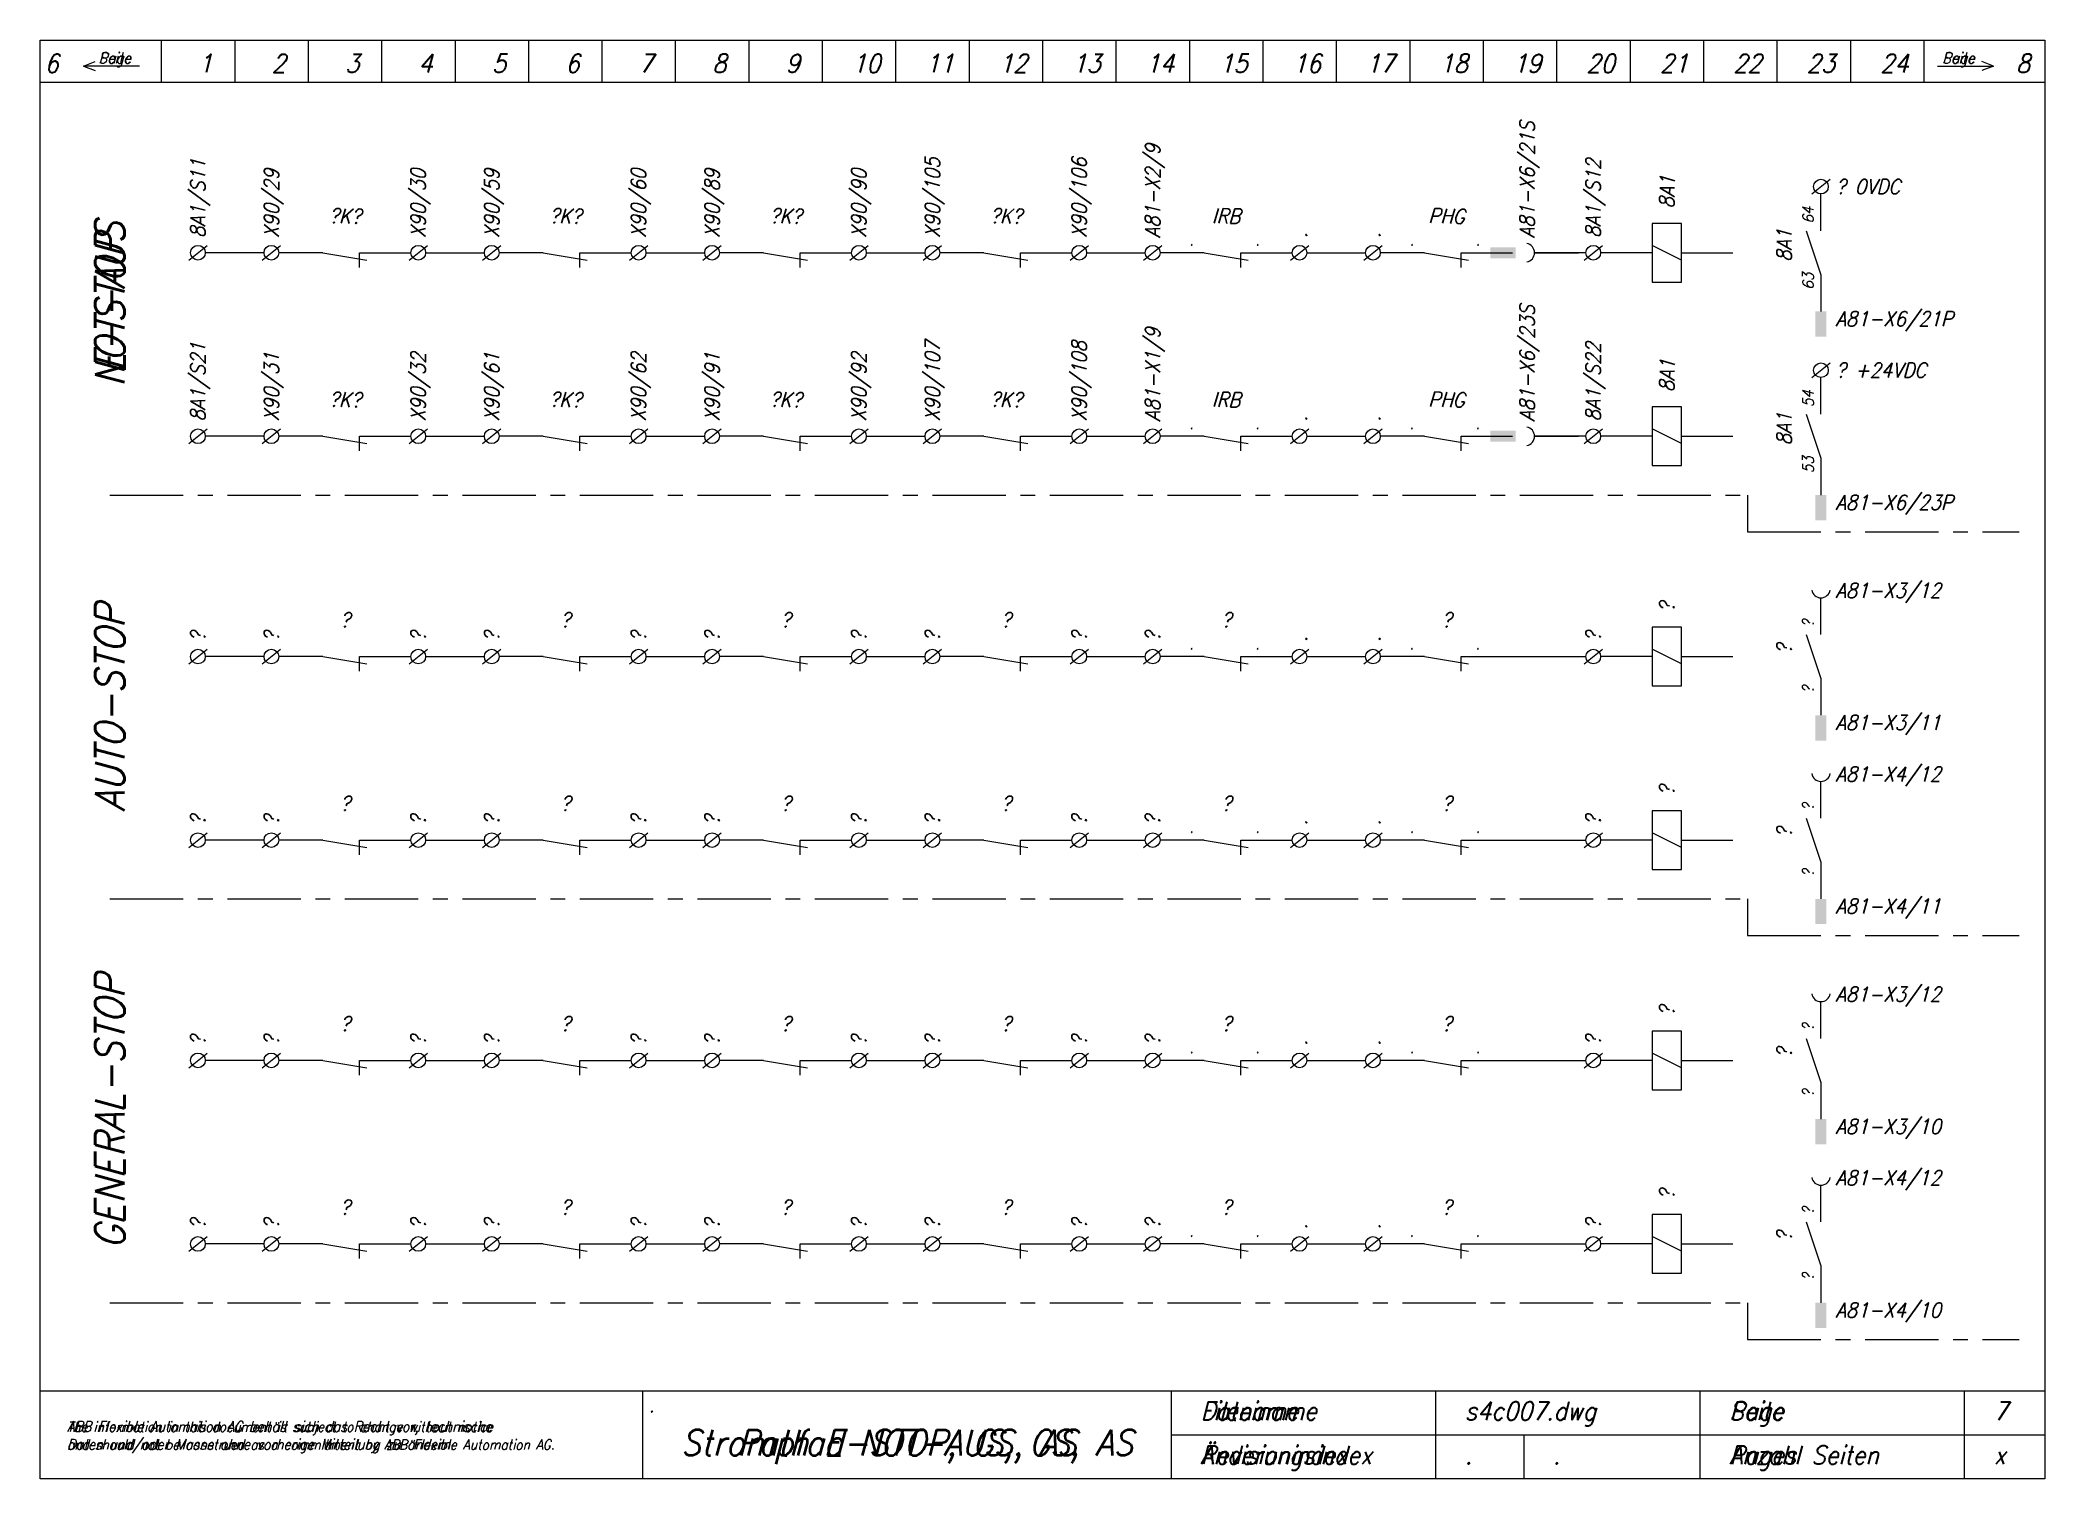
# Model space of a CAD drawing. Extents: x 0 to 273, y 0 to 196.
import ezdxf
from ezdxf.enums import TextEntityAlignment as Align

# ---------------------------------------------------------------- set-up
doc = ezdxf.new("R2010")
doc.units = 0
doc.header["$LTSCALE"] = 8
doc.linetypes.add('CENTER', pattern=[2, 1.25, -0.25, 0.25, -0.25])
for name, color, linetype in [('EL05', 3, 'CONTINUOUS'), ('ELCENTER', 2, 'CENTER'), ('FORM07', 4, 'CONTINUOUS'), ('KOPF03', 2, 'CONTINUOUS'), ('KOPF05', 3, 'CONTINUOUS'), ('KOPF07', 4, 'CONTINUOUS'), ('TEXT_ALLGEMEIN', 2, 'CONTINUOUS'), ('TEXT_DEUTSCH', 2, 'CONTINUOUS'), ('TEXT_ENGLISCH', 2, 'CONTINUOUS'), ('TEXT_FRANZOESISCH', 2, 'CONTINUOUS'), ('TEXT_SCHEMA', 2, 'CONTINUOUS')]:
    doc.layers.add(name, color=color, linetype=linetype)
doc.styles.add('VSM_13', font='simplex3.shx', dxfattribs={"width": 0.9, "oblique": 15})

msp = doc.modelspace()

# ---------------------------------------------------------------- linework, layer by layer
at = {"layer": 'EL05'}
for p, q in [((241.25, 175), (243.75, 177)), ((242.5, 170), (242.5, 175)), ((219.5, 171), (219.5, 163)), ((223.5, 171), (219.5, 171)), ((223.5, 163), (223.5, 171)), ((240.5, 170), (242.5, 164)), ((20.25, 166), (22.75, 168)), ((30.5, 167), (22.5, 167)), ((30.25, 166), (32.75, 168)), ((38.5, 167), (32.5, 167)), ((38.5, 167), (44.5, 166)), ((43.5, 167), (50.5, 167)), ((43.5, 165), (43.5, 167)), ((50.25, 166), (52.75, 168)), ((52.5, 167), (60.5, 167)), ((60.25, 166), (62.75, 168)), ((68.5, 167), (62.5, 167)), ((68.5, 167), (74.5, 166)), ((73.5, 167), (80.5, 167)), ((73.5, 165), (73.5, 167)), ((80.25, 166), (82.75, 168)), ((82.5, 167), (90.5, 167)), ((90.25, 166), (92.75, 168)), ((98.5, 167), (92.5, 167)), ((98.5, 167), (104.5, 166)), ((103.5, 167), (110.5, 167)), ((103.5, 165), (103.5, 167)), ((110.25, 166), (112.75, 168)), ((112.5, 167), (120.5, 167)), ((120.25, 166), (122.75, 168)), ((128.5, 167), (122.5, 167)), ((128.5, 167), (134.5, 166)), ((133.5, 167), (140.5, 167)), ((133.5, 165), (133.5, 167)), ((140.25, 166), (142.75, 168)), ((142.5, 167), (150.5, 167)), ((150.25, 166), (152.75, 168)), ((158.5, 167), (152.5, 167)), ((158.5, 167), (164.5, 166)), ((163.5, 167), (170.5, 167)), ((163.5, 165), (163.5, 167)), ((170.25, 166), (172.75, 168)), ((172.5, 167), (180.5, 167)), ((180.25, 166), (182.75, 168)), ((188.5, 167), (182.5, 167)), ((188.5, 167), (194.5, 166)), ((193.5, 167), (200.5, 167)), ((193.5, 165), (193.5, 167)), ((203.5, 167), (205.5, 167)), ((210.5, 167), (203.5, 167)), ((203.5, 167), (209.5, 167)), ((210.25, 166), (212.75, 168)), ((219.5, 167), (212.5, 167)), ((223.5, 166), (219.5, 168)), ((223.5, 167), (230.5, 167)), ((242.5, 164), (242.5, 159)), ((219.5, 163), (223.5, 163)), ((242.5, 161), (242.5, 159)), ((241.25, 150), (243.75, 152)), ((242.5, 145), (242.5, 150)), ((219.5, 146), (219.5, 138)), ((223.5, 146), (219.5, 146)), ((223.5, 138), (223.5, 146)), ((240.5, 145), (242.5, 139)), ((20.25, 141), (22.75, 143)), ((30.5, 142), (22.5, 142)), ((30.25, 141), (32.75, 143)), ((38.5, 142), (32.5, 142)), ((38.5, 142), (44.5, 141)), ((43.5, 140), (43.5, 142)), ((43.5, 142), (50.5, 142)), ((50.25, 141), (52.75, 143)), ((52.5, 142), (60.5, 142)), ((60.25, 141), (62.75, 143)), ((68.5, 142), (62.5, 142)), ((68.5, 142), (74.5, 141)), ((73.5, 140), (73.5, 142)), ((73.5, 142), (80.5, 142)), ((80.25, 141), (82.75, 143)), ((82.5, 142), (90.5, 142)), ((90.25, 141), (92.75, 143)), ((98.5, 142), (92.5, 142)), ((98.5, 142), (104.5, 141)), ((103.5, 140), (103.5, 142)), ((103.5, 142), (110.5, 142)), ((110.25, 141), (112.75, 143)), ((112.5, 142), (120.5, 142)), ((120.25, 141), (122.75, 143)), ((128.5, 142), (122.5, 142)), ((128.5, 142), (134.5, 141)), ((133.5, 140), (133.5, 142)), ((133.5, 142), (140.5, 142)), ((140.25, 141), (142.75, 143)), ((142.5, 142), (150.5, 142)), ((150.25, 141), (152.75, 143)), ((158.5, 142), (152.5, 142)), ((158.5, 142), (164.5, 141)), ((163.5, 140), (163.5, 142)), ((163.5, 142), (170.5, 142)), ((170.25, 141), (172.75, 143)), ((172.5, 142), (180.5, 142)), ((180.25, 141), (182.75, 143)), ((188.5, 142), (182.5, 142)), ((188.5, 142), (194.5, 141)), ((193.5, 140), (193.5, 142)), ((193.5, 142), (200.5, 142)), ((203.5, 142), (209.5, 142)), ((210.5, 142), (203.5, 142)), ((210.25, 141), (212.75, 143)), ((219.5, 142), (212.5, 142)), ((223.5, 141), (219.5, 143)), ((223.5, 142), (230.5, 142)), ((219.5, 138), (223.5, 138)), ((242.5, 139), (242.5, 134)), ((242.5, 136), (242.5, 134)), ((242.5, 115), (242.5, 120)), ((219.5, 116), (219.5, 108)), ((223.5, 116), (219.5, 116)), ((223.5, 108), (223.5, 116)), ((240.5, 115), (242.5, 109)), ((20.25, 111), (22.75, 113)), ((30.5, 112), (22.5, 112)), ((30.25, 111), (32.75, 113)), ((38.5, 112), (32.5, 112)), ((38.5, 112), (44.5, 111)), ((43.5, 112), (50.5, 112)), ((43.5, 110), (43.5, 112)), ((50.25, 111), (52.75, 113)), ((52.5, 112), (60.5, 112)), ((60.25, 111), (62.75, 113)), ((68.5, 112), (62.5, 112)), ((68.5, 112), (74.5, 111)), ((73.5, 110), (73.5, 112)), ((73.5, 112), (80.5, 112)), ((80.25, 111), (82.75, 113)), ((82.5, 112), (90.5, 112)), ((90.25, 111), (92.75, 113)), ((98.5, 112), (92.5, 112)), ((98.5, 112), (104.5, 111)), ((103.5, 110), (103.5, 112)), ((103.5, 112), (110.5, 112)), ((110.25, 111), (112.75, 113)), ((112.5, 112), (120.5, 112)), ((120.25, 111), (122.75, 113)), ((128.5, 112), (122.5, 112)), ((128.5, 112), (134.5, 111)), ((133.5, 112), (140.5, 112)), ((133.5, 110), (133.5, 112)), ((140.25, 111), (142.75, 113)), ((142.5, 112), (150.5, 112)), ((150.25, 111), (152.75, 113)), ((158.5, 112), (152.5, 112)), ((158.5, 112), (164.5, 111)), ((163.5, 112), (170.5, 112)), ((163.5, 110), (163.5, 112)), ((170.25, 111), (172.75, 113)), ((172.5, 112), (180.5, 112)), ((180.25, 111), (182.75, 113)), ((188.5, 112), (182.5, 112)), ((188.5, 112), (194.5, 111)), ((193.5, 110), (193.5, 112)), ((193.5, 112), (210.5, 112)), ((210.25, 111), (212.75, 113)), ((219.5, 112), (212.5, 112)), ((223.5, 111), (219.5, 113)), ((223.5, 112), (230.5, 112)), ((219.5, 108), (223.5, 108)), ((242.5, 109), (242.5, 104)), ((242.5, 106), (242.5, 104)), ((242.5, 90), (242.5, 95)), ((219.5, 91), (219.5, 83)), ((223.5, 91), (219.5, 91)), ((223.5, 83), (223.5, 91)), ((20.25, 86), (22.75, 88)), ((30.25, 86), (32.75, 88)), ((50.25, 86), (52.75, 88)), ((60.25, 86), (62.75, 88)), ((80.25, 86), (82.75, 88)), ((90.25, 86), (92.75, 88)), ((110.25, 86), (112.75, 88)), ((120.25, 86), (122.75, 88)), ((140.25, 86), (142.75, 88)), ((150.25, 86), (152.75, 88)), ((170.25, 86), (172.75, 88)), ((180.25, 86), (182.75, 88)), ((210.25, 86), (212.75, 88)), ((223.5, 86), (219.5, 88)), ((240.5, 90), (242.5, 84)), ((30.5, 87), (22.5, 87)), ((38.5, 87), (32.5, 87)), ((38.5, 87), (44.5, 86)), ((43.5, 87), (50.5, 87)), ((43.5, 85), (43.5, 87)), ((52.5, 87), (60.5, 87)), ((68.5, 87), (62.5, 87)), ((68.5, 87), (74.5, 86)), ((73.5, 87), (80.5, 87)), ((73.5, 85), (73.5, 87)), ((82.5, 87), (90.5, 87)), ((98.5, 87), (92.5, 87)), ((98.5, 87), (104.5, 86)), ((103.5, 87), (110.5, 87)), ((103.5, 85), (103.5, 87)), ((112.5, 87), (120.5, 87)), ((128.5, 87), (122.5, 87)), ((128.5, 87), (134.5, 86)), ((133.5, 87), (140.5, 87)), ((133.5, 85), (133.5, 87)), ((142.5, 87), (150.5, 87)), ((158.5, 87), (152.5, 87)), ((158.5, 87), (164.5, 86)), ((163.5, 87), (170.5, 87)), ((163.5, 85), (163.5, 87)), ((172.5, 87), (180.5, 87)), ((188.5, 87), (182.5, 87)), ((188.5, 87), (194.5, 86)), ((193.5, 87), (210.5, 87)), ((193.5, 85), (193.5, 87)), ((219.5, 87), (212.5, 87)), ((223.5, 87), (230.5, 87)), ((219.5, 83), (223.5, 83)), ((242.5, 84), (242.5, 79)), ((242.5, 81), (242.5, 79)), ((242.5, 60), (242.5, 65)), ((219.5, 61), (219.5, 53)), ((223.5, 61), (219.5, 61)), ((223.5, 53), (223.5, 61)), ((20.25, 56), (22.75, 58)), ((30.25, 56), (32.75, 58)), ((50.25, 56), (52.75, 58)), ((60.25, 56), (62.75, 58)), ((80.25, 56), (82.75, 58)), ((90.25, 56), (92.75, 58)), ((110.25, 56), (112.75, 58)), ((120.25, 56), (122.75, 58)), ((140.25, 56), (142.75, 58)), ((150.25, 56), (152.75, 58)), ((170.25, 56), (172.75, 58)), ((180.25, 56), (182.75, 58)), ((210.25, 56), (212.75, 58)), ((223.5, 56), (219.5, 58)), ((240.5, 60), (242.5, 54)), ((30.5, 57), (22.5, 57)), ((38.5, 57), (32.5, 57)), ((38.5, 57), (44.5, 56)), ((43.5, 57), (50.5, 57)), ((43.5, 55), (43.5, 57)), ((52.5, 57), (60.5, 57)), ((68.5, 57), (62.5, 57)), ((68.5, 57), (74.5, 56)), ((73.5, 57), (80.5, 57)), ((73.5, 55), (73.5, 57)), ((82.5, 57), (90.5, 57)), ((98.5, 57), (92.5, 57)), ((98.5, 57), (104.5, 56)), ((103.5, 57), (110.5, 57)), ((103.5, 55), (103.5, 57)), ((112.5, 57), (120.5, 57)), ((128.5, 57), (122.5, 57)), ((128.5, 57), (134.5, 56)), ((133.5, 57), (140.5, 57)), ((133.5, 55), (133.5, 57)), ((142.5, 57), (150.5, 57)), ((158.5, 57), (152.5, 57)), ((158.5, 57), (164.5, 56)), ((163.5, 57), (170.5, 57)), ((163.5, 55), (163.5, 57)), ((172.5, 57), (180.5, 57)), ((188.5, 57), (182.5, 57)), ((188.5, 57), (194.5, 56)), ((193.5, 57), (210.5, 57)), ((193.5, 55), (193.5, 57)), ((219.5, 57), (212.5, 57)), ((223.5, 57), (230.5, 57)), ((219.5, 53), (223.5, 53)), ((242.5, 54), (242.5, 49)), ((242.5, 51), (242.5, 49)), ((242.5, 35), (242.5, 40)), ((219.5, 36), (219.5, 28)), ((223.5, 36), (219.5, 36)), ((223.5, 28), (223.5, 36)), ((20.25, 31), (22.75, 33)), ((30.25, 31), (32.75, 33)), ((50.25, 31), (52.75, 33)), ((60.25, 31), (62.75, 33)), ((80.25, 31), (82.75, 33)), ((90.25, 31), (92.75, 33)), ((110.25, 31), (112.75, 33)), ((120.25, 31), (122.75, 33)), ((140.25, 31), (142.75, 33)), ((150.25, 31), (152.75, 33)), ((170.25, 31), (172.75, 33)), ((180.25, 31), (182.75, 33)), ((210.25, 31), (212.75, 33)), ((223.5, 31), (219.5, 33)), ((240.5, 35), (242.5, 29)), ((30.5, 32), (22.5, 32)), ((38.5, 32), (32.5, 32)), ((38.5, 32), (44.5, 31)), ((43.5, 32), (50.5, 32)), ((43.5, 30), (43.5, 32)), ((52.5, 32), (60.5, 32)), ((68.5, 32), (62.5, 32)), ((68.5, 32), (74.5, 31)), ((73.5, 32), (80.5, 32)), ((73.5, 30), (73.5, 32)), ((82.5, 32), (90.5, 32)), ((98.5, 32), (92.5, 32)), ((98.5, 32), (104.5, 31)), ((103.5, 32), (110.5, 32)), ((103.5, 30), (103.5, 32)), ((112.5, 32), (120.5, 32)), ((128.5, 32), (122.5, 32)), ((128.5, 32), (134.5, 31)), ((133.5, 32), (140.5, 32)), ((133.5, 30), (133.5, 32)), ((142.5, 32), (150.5, 32)), ((158.5, 32), (152.5, 32)), ((158.5, 32), (164.5, 31)), ((163.5, 32), (170.5, 32)), ((163.5, 30), (163.5, 32)), ((172.5, 32), (180.5, 32)), ((188.5, 32), (182.5, 32)), ((188.5, 32), (194.5, 31)), ((193.5, 32), (210.5, 32)), ((193.5, 30), (193.5, 32)), ((219.5, 32), (212.5, 32)), ((223.5, 32), (230.5, 32)), ((219.5, 28), (223.5, 28)), ((242.5, 29), (242.5, 24)), ((242.5, 26), (242.5, 24))]:
    msp.add_line(p, q, dxfattribs=at)
for centre in [(242.5, 176), (21.5, 167), (31.5, 167), (51.5, 167), (61.5, 167), (81.5, 167), (91.5, 167), (111.5, 167), (121.5, 167), (141.5, 167), (151.5, 167), (171.5, 167), (181.5, 167), (211.5, 167), (242.5, 151), (21.5, 142), (31.5, 142), (51.5, 142), (61.5, 142), (81.5, 142), (91.5, 142), (111.5, 142), (121.5, 142), (141.5, 142), (151.5, 142), (171.5, 142), (181.5, 142), (211.5, 142), (21.5, 112), (31.5, 112), (51.5, 112), (61.5, 112), (81.5, 112), (91.5, 112), (111.5, 112), (121.5, 112), (141.5, 112), (151.5, 112), (171.5, 112), (181.5, 112), (211.5, 112), (21.5, 87), (31.5, 87), (51.5, 87), (61.5, 87), (81.5, 87), (91.5, 87), (111.5, 87), (121.5, 87), (141.5, 87), (151.5, 87), (171.5, 87), (181.5, 87), (211.5, 87), (21.5, 57), (31.5, 57), (51.5, 57), (61.5, 57), (81.5, 57), (91.5, 57), (111.5, 57), (121.5, 57), (141.5, 57), (151.5, 57), (171.5, 57), (181.5, 57), (211.5, 57), (21.5, 32), (31.5, 32), (51.5, 32), (61.5, 32), (81.5, 32), (91.5, 32), (111.5, 32), (121.5, 32), (141.5, 32), (151.5, 32), (171.5, 32), (181.5, 32), (211.5, 32)]:
    msp.add_circle(centre, 1, dxfattribs=at)
for centre, start, end in [((202.23, 167), 279.4003, 80.5997), ((202.23, 142), 279.4003, 80.5997), ((242.5, 121.27), 189.4003, 350.5997), ((242.5, 96.27), 189.4003, 350.5997), ((242.5, 66.27), 189.4003, 350.5997), ((242.5, 41.27), 189.4003, 350.5997)]:
    msp.add_arc(centre, 1.27, start, end, dxfattribs=at)
for points in [[(197.5, 166.25), (200.94, 166.25), (197.5, 167.75), (200.94, 167.75)], [(241.75, 159), (241.75, 155.56), (243.25, 159), (243.25, 155.56)], [(197.5, 141.25), (200.94, 141.25), (197.5, 142.75), (200.94, 142.75)], [(241.75, 134), (241.75, 130.56), (243.25, 134), (243.25, 130.56)], [(241.75, 104), (241.75, 100.56), (243.25, 104), (243.25, 100.56)], [(241.75, 79), (241.75, 75.56), (243.25, 79), (243.25, 75.56)], [(241.75, 49), (241.75, 45.56), (243.25, 49), (243.25, 45.56)], [(241.75, 24), (241.75, 20.56), (243.25, 24), (243.25, 20.56)]]:
    msp.add_solid(points, dxfattribs=at)
at = {"layer": 'ELCENTER'}
for p, q in [((9.5, 134), (232.5, 134)), ((232.5, 134), (232.5, 129)), ((232.5, 129), (269.5, 129)), ((9.5, 79), (232.5, 79)), ((232.5, 79), (232.5, 74)), ((232.5, 74), (269.5, 74)), ((9.5, 24), (232.5, 24)), ((232.5, 24), (232.5, 19)), ((232.5, 19), (269.5, 19))]:
    msp.add_line(p, q, dxfattribs=at)
at = {"layer": 'FORM07'}
for p, q in [((0, 195.96), (272.99, 195.96)), ((0, 0), (0, 195.96)), ((16.5, 195.96), (16.5, 190.24)), ((26.5, 195.96), (26.5, 190.24)), ((36.5, 195.96), (36.5, 190.24)), ((46.5, 195.96), (46.5, 190.24)), ((56.5, 195.96), (56.5, 190.24)), ((66.5, 195.96), (66.5, 190.24)), ((76.5, 195.96), (76.5, 190.24)), ((86.5, 195.96), (86.5, 190.24)), ((96.5, 195.96), (96.5, 190.24)), ((106.5, 195.96), (106.5, 190.24)), ((116.5, 195.96), (116.5, 190.24)), ((126.5, 195.96), (126.5, 190.24)), ((136.5, 195.96), (136.5, 190.24)), ((146.5, 195.96), (146.5, 190.24)), ((156.5, 195.96), (156.5, 190.24)), ((166.5, 195.96), (166.5, 190.24)), ((176.5, 195.96), (176.5, 190.24)), ((186.5, 195.96), (186.5, 190.24)), ((196.5, 195.96), (196.5, 190.24)), ((206.5, 195.96), (206.5, 190.24)), ((216.5, 195.96), (216.5, 190.24)), ((226.5, 195.96), (226.5, 190.24)), ((236.5, 195.96), (236.5, 190.24)), ((246.5, 195.96), (246.5, 190.24)), ((256.5, 195.96), (256.5, 190.24)), ((272.99, 195.96), (272.99, 0)), ((0, 190.24), (272.99, 190.24)), ((272.99, 0), (0, 0))]:
    msp.add_line(p, q, dxfattribs=at)
at = {"layer": 'KOPF03'}
for p, q in [((5.9, 192.43), (7.49, 193.04)), ((13.54, 192.43), (5.9, 192.43)), ((5.9, 192.43), (7.49, 191.83)), ((258.37, 192.43), (266.01, 192.43)), ((266.01, 192.43), (264.42, 193.04)), ((266.01, 192.43), (264.42, 191.83))]:
    msp.add_line(p, q, dxfattribs=at)
at = {"layer": 'KOPF05'}
for p, q in [((82.02, 12), (82.02, 0)), ((154.02, 12), (154.02, 0)), ((190.02, 12), (190.02, 0)), ((226.02, 12), (226.02, 0)), ((262.02, 12), (262.02, 0)), ((154.02, 6), (272.99, 6)), ((202.02, 6), (202.02, 0))]:
    msp.add_line(p, q, dxfattribs=at)
at = {"layer": 'KOPF07'}
msp.add_line((0, 12), (272.99, 12), dxfattribs=at)

# ---------------------------------------------------------------- texts
at = {"layer": 'KOPF05', "style": 'VSM_13', "oblique": 15, "width": 0.9}
for s, p in [('s4c007.dwg', (194.02, 8)), ('7', (266.02, 8)), ('x', (266.02, 2)), ('.', (194.02, 2)), ('.', (206.02, 2))]:
    msp.add_text(s, height=2.5, dxfattribs=at).set_placement(p)
at = {"layer": 'TEXT_ALLGEMEIN', "style": 'VSM_13', "oblique": 15, "width": 0.9}
for s, p in [('6', (1.57, 191.54)), ('1', (22.5, 191.54)), ('2', (32.5, 191.54)), ('3', (42.5, 191.54)), ('4', (52.5, 191.54)), ('5', (62.5, 191.54)), ('6', (72.5, 191.54)), ('7', (82.5, 191.54)), ('8', (92.5, 191.54)), ('9', (102.5, 191.54)), ('10', (112.5, 191.54)), ('11', (122.5, 191.54)), ('12', (132.5, 191.54)), ('13', (142.5, 191.54)), ('14', (152.5, 191.54)), ('15', (162.5, 191.54)), ('16', (172.5, 191.54)), ('17', (182.5, 191.54)), ('18', (192.5, 191.54)), ('19', (202.5, 191.54)), ('20', (212.5, 191.54)), ('21', (222.5, 191.54)), ('22', (232.5, 191.54)), ('23', (242.5, 191.54)), ('24', (252.5, 191.54)), ('8', (270.02, 191.54))]:
    msp.add_text(s, height=2.5, dxfattribs=at).set_placement(p, align=Align.CENTER)
msp.add_text('.', height=2, dxfattribs=at).set_placement((82.9, 9.08))
at = {"layer": 'TEXT_DEUTSCH', "style": 'VSM_13', "oblique": 15, "width": 0.9}
for s, height, p in [('Seite', 1.5, (7.95, 192.77)), ('Seite', 1.5, (259.01, 192.77)), ('Dateiname', 2.5, (158.02, 8)), ('Seite', 2.5, (230.02, 8)), ('Änderungsindex', 2.5, (158.02, 2)), ('Anzahl Seiten', 2.5, (230.02, 2))]:
    msp.add_text(s, height=height, dxfattribs=at).set_placement(p)
for s, p in [('NOT-AUS', (9.5, 160)), ('AUTO-STOP', (9.5, 105)), ('GENERAL-STOP', (9.5, 50))]:
    msp.add_text(s, height=4, rotation=90, dxfattribs=at).set_placement(p, align=Align.MIDDLE)
at = {"layer": 'TEXT_DEUTSCH', "color": 1, "style": 'VSM_13', "oblique": 15, "width": 0.9}
for s, p in [('ABB Flexible Automation AG behält sich das Recht vor, technische', (3.67, 6.43)), ('Daten und/oder Masse ohne vorherige Mitteilung zu ändern.', (3.67, 4))]:
    msp.add_text(s, height=1.42, dxfattribs=at).set_placement(p)
at = {"layer": 'TEXT_DEUTSCH', "color": 4, "style": 'VSM_13', "oblique": 15, "width": 0.9}
msp.add_text('Strompfad NOT-AUS, GS, AS', height=3.5, dxfattribs=at).set_placement((118.03, 3.19), align=Align.CENTER)
at = {"layer": 'TEXT_ENGLISCH', "style": 'VSM_13', "oblique": 15, "width": 0.9}
for s, height, p in [('Page', 1.5, (7.95, 192.77)), ('Page', 1.5, (259.01, 192.77)), ('Filename', 2.5, (158.02, 8)), ('Page', 2.5, (230.02, 8)), ('Revisionindex', 2.5, (158.02, 2)), ('Pages', 2.5, (230.02, 2))]:
    msp.add_text(s, height=height, dxfattribs=at).set_placement(p)
for s, p in [('E-STOP', (9.5, 160)), ('AUTO-STOP', (9.5, 105)), ('GENERAL-STOP', (9.5, 50))]:
    msp.add_text(s, height=4, rotation=90, dxfattribs=at).set_placement(p, align=Align.MIDDLE)
at = {"layer": 'TEXT_ENGLISCH', "color": 1, "style": 'VSM_13', "oblique": 15, "width": 0.9}
for s, p in [('The information in this document is subject to change without notice', (3.67, 6.43)), ('and should not be construed as a commitment by ABB Flexible Automation AG.', (3.67, 4))]:
    msp.add_text(s, height=1.35, dxfattribs=at).set_placement(p)
at = {"layer": 'TEXT_ENGLISCH', "color": 4, "style": 'VSM_13', "oblique": 15, "width": 0.9}
msp.add_text('Path E-STOP, GS, AS', height=3.5, dxfattribs=at).set_placement((118.03, 3.19), align=Align.CENTER)
at = {"layer": 'TEXT_FRANZOESISCH', "style": 'VSM_13', "oblique": 15, "width": 0.9}
msp.add_text('E-STOP', height=4, rotation=90, dxfattribs=at).set_placement((9.5, 160), align=Align.MIDDLE)
at = {"layer": 'TEXT_SCHEMA', "style": 'VSM_13', "oblique": 15, "width": 0.9}
for s, rotation, p in [('A81-X6/21S', 90, (203.5, 169)), ('A81-X2/9', 90, (152.5, 169)), ('8A1/S11', 90, (22.5, 169)), ('X90/29', 90, (32.5, 169)), ('X90/30', 90, (52.5, 169)), ('X90/59', 90, (62.5, 169)), ('X90/60', 90, (82.5, 169)), ('X90/89', 90, (92.5, 169)), ('X90/90', 90, (112.5, 169)), ('X90/105', 90, (122.5, 169)), ('X90/106', 90, (142.5, 169)), ('8A1/S12', 90, (212.5, 169)), ('8A1', 88.6678, (222.5, 173)), ('.', 90, (172.5, 169)), ('.', 90, (182.5, 169)), ('A81-X6/23S', 90, (203.5, 144)), ('A81-X1/9', 90, (152.5, 144)), ('8A1/S21', 90, (22.5, 144)), ('X90/31', 90, (32.5, 144)), ('X90/32', 90, (52.5, 144)), ('X90/61', 90, (62.5, 144)), ('X90/62', 90, (82.5, 144)), ('X90/91', 90, (92.5, 144)), ('X90/92', 90, (112.5, 144)), ('X90/107', 90, (122.5, 144)), ('X90/108', 90, (142.5, 144)), ('8A1/S22', 90, (212.5, 144)), ('8A1', 88.6678, (222.5, 148)), ('.', 90, (172.5, 144)), ('.', 90, (182.5, 144)), ('?', 88.6678, (222.5, 118)), ('?', 90, (22.5, 114)), ('?', 90, (32.5, 114)), ('?', 90, (52.5, 114)), ('?', 90, (62.5, 114)), ('?', 90, (82.5, 114)), ('?', 90, (92.5, 114)), ('?', 90, (112.5, 114)), ('?', 90, (122.5, 114)), ('?', 90, (142.5, 114)), ('?', 90, (152.5, 114)), ('?', 90, (212.5, 114)), ('.', 90, (172.5, 114)), ('.', 90, (182.5, 114)), ('?', 88.6678, (222.5, 93)), ('?', 90, (22.5, 89)), ('?', 90, (32.5, 89)), ('?', 90, (52.5, 89)), ('?', 90, (62.5, 89)), ('?', 90, (82.5, 89)), ('?', 90, (92.5, 89)), ('?', 90, (112.5, 89)), ('?', 90, (122.5, 89)), ('?', 90, (142.5, 89)), ('?', 90, (152.5, 89)), ('?', 90, (212.5, 89)), ('.', 90, (172.5, 89)), ('.', 90, (182.5, 89)), ('?', 88.6678, (222.5, 63)), ('?', 90, (22.5, 59)), ('?', 90, (32.5, 59)), ('?', 90, (52.5, 59)), ('?', 90, (62.5, 59)), ('?', 90, (82.5, 59)), ('?', 90, (92.5, 59)), ('?', 90, (112.5, 59)), ('?', 90, (122.5, 59)), ('?', 90, (142.5, 59)), ('?', 90, (152.5, 59)), ('?', 90, (212.5, 59)), ('.', 90, (172.5, 59)), ('.', 90, (182.5, 59)), ('?', 88.6678, (222.5, 38)), ('?', 90, (22.5, 34)), ('?', 90, (32.5, 34)), ('?', 90, (52.5, 34)), ('?', 90, (62.5, 34)), ('?', 90, (82.5, 34)), ('?', 90, (92.5, 34)), ('?', 90, (112.5, 34)), ('?', 90, (122.5, 34)), ('?', 90, (142.5, 34)), ('?', 90, (152.5, 34)), ('?', 90, (212.5, 34)), ('.', 90, (172.5, 34)), ('.', 90, (182.5, 34))]:
    msp.add_text(s, height=2, rotation=rotation, dxfattribs=at).set_placement(p)
for s, p in [('? 0VDC', (244.5, 175)), ('A81-X6/21P', (244.5, 157)), ('? +24VDC', (244.5, 150)), ('A81-X6/23P', (244.5, 132)), ('A81-X3/12', (244.5, 120)), ('A81-X3/11', (244.5, 102)), ('A81-X4/12', (244.5, 95)), ('A81-X4/11', (244.5, 77)), ('A81-X3/12', (244.5, 65)), ('A81-X3/10', (244.5, 47)), ('A81-X4/12', (244.5, 40)), ('A81-X4/10', (244.5, 22))]:
    msp.add_text(s, height=2, dxfattribs=at).set_placement(p)
for s, rotation, p in [('?K?', 358.6678, (41.5, 171)), ('?K?', 358.6678, (71.5, 171)), ('?K?', 358.6678, (101.5, 171)), ('?K?', 358.6678, (131.5, 171)), ('IRB', 358.6678, (161.5, 171)), ('PHG', 358.6678, (191.5, 171)), ('8A1', 90, (238.5, 168)), ('?K?', 358.6678, (41.5, 146)), ('?K?', 358.6678, (71.5, 146)), ('?K?', 358.6678, (101.5, 146)), ('?K?', 358.6678, (131.5, 146)), ('IRB', 358.6678, (161.5, 146)), ('PHG', 358.6678, (191.5, 146)), ('8A1', 90, (238.5, 143)), ('?', 358.6678, (41.5, 116)), ('?', 358.6678, (71.5, 116)), ('?', 358.6678, (101.5, 116)), ('?', 358.6678, (131.5, 116)), ('?', 358.6678, (161.5, 116)), ('?', 358.6678, (191.5, 116)), ('?', 90, (238.5, 113)), ('?', 358.6678, (41.5, 91)), ('?', 358.6678, (71.5, 91)), ('?', 358.6678, (101.5, 91)), ('?', 358.6678, (131.5, 91)), ('?', 358.6678, (161.5, 91)), ('?', 358.6678, (191.5, 91)), ('?', 90, (238.5, 88)), ('?', 358.6678, (41.5, 61)), ('?', 358.6678, (71.5, 61)), ('?', 358.6678, (101.5, 61)), ('?', 358.6678, (131.5, 61)), ('?', 358.6678, (161.5, 61)), ('?', 358.6678, (191.5, 61)), ('?', 90, (238.5, 58)), ('?', 358.6678, (41.5, 36)), ('?', 358.6678, (71.5, 36)), ('?', 358.6678, (101.5, 36)), ('?', 358.6678, (131.5, 36)), ('?', 358.6678, (161.5, 36)), ('?', 358.6678, (191.5, 36)), ('?', 90, (238.5, 33))]:
    msp.add_text(s, height=2, rotation=rotation, dxfattribs=at).set_placement(p, align=Align.CENTER)
at = {"layer": 'TEXT_SCHEMA', "color": 1, "style": 'VSM_13', "oblique": 15, "width": 0.9}
for s, p in [('64', (241.5, 170.96)), ('63', (241.5, 161.96)), ('54', (241.5, 145.96)), ('53', (241.5, 136.96)), ('?', (241.5, 115.96)), ('?', (241.5, 106.96)), ('?', (241.5, 90.96)), ('?', (241.5, 81.96)), ('?', (241.5, 60.96)), ('?', (241.5, 51.96)), ('?', (241.5, 35.96)), ('?', (241.5, 26.96))]:
    msp.add_text(s, height=1.5, rotation=90, dxfattribs=at).set_placement(p)
for p in [(156.5, 168), (165.5, 168), (186.5, 168), (195.5, 168), (156.5, 143), (165.5, 143), (186.5, 143), (195.5, 143), (156.5, 113), (165.5, 113), (186.5, 113), (195.5, 113), (156.5, 88), (165.5, 88), (186.5, 88), (195.5, 88), (156.5, 58), (165.5, 58), (186.5, 58), (195.5, 58), (156.5, 33), (165.5, 33), (186.5, 33), (195.5, 33)]:
    msp.add_text('.', height=1.5, dxfattribs=at).set_placement(p)

doc.saveas('drawing.dxf')
